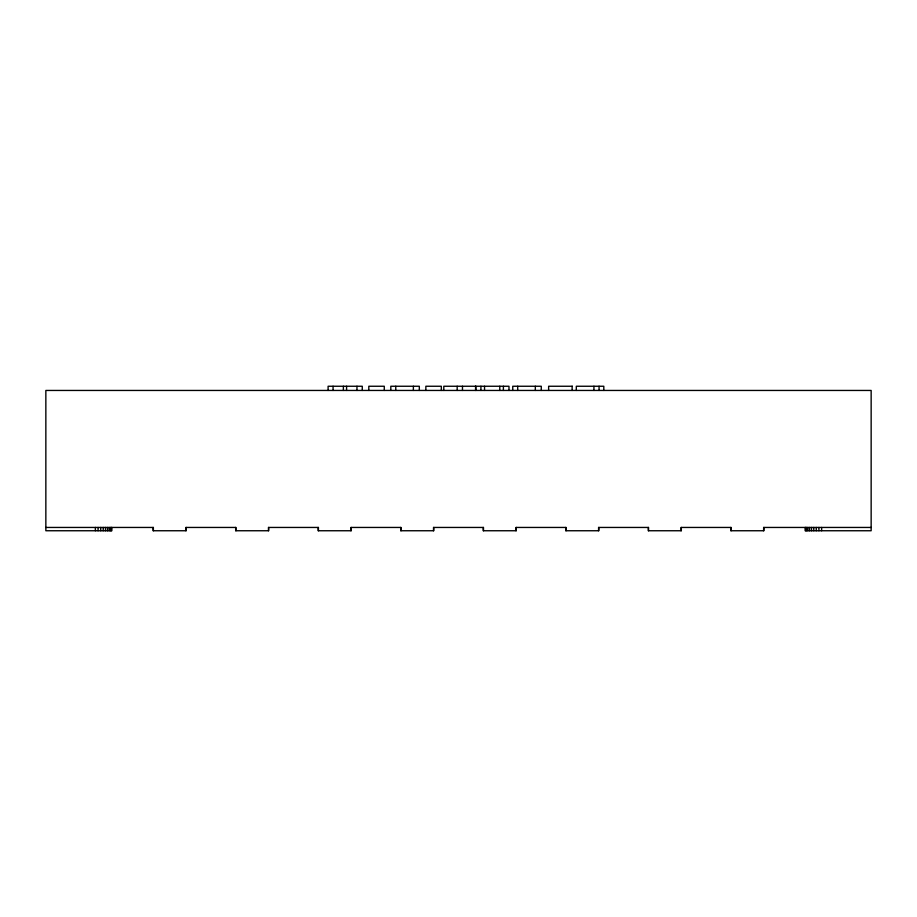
<?xml version="1.0" encoding="UTF-8"?>
<svg xmlns="http://www.w3.org/2000/svg" width="917" height="917" viewBox="0 0 917 917"><rect width="100%" height="100%" fill="white"/><g stroke="black" fill="none" stroke-linecap="round" stroke-linejoin="round"><path stroke-width="1.38" d="M572.38 386.252L548.63 386.252L548.63 390.447M45.85 527.447L153.368 527.447L153.368 530.748M871.15 527.447L763.632 527.447L763.632 530.748M821.632 527.447L821.632 530.748M818.915 527.447L818.915 530.748M816.268 527.447L816.268 530.748M813.78 527.447L813.78 530.748M811.499 527.447L811.499 530.748M809.493 527.447L809.493 530.748M807.808 527.447L807.808 530.748M806.513 527.447L806.513 530.748M805.63 527.447L805.63 530.748M805.183 527.447L805.183 530.748L871.15 530.748L871.15 390.447L45.85 390.447L45.85 530.748L111.817 530.748L111.817 527.447M763.861 527.447L763.861 530.748L730.849 530.748L730.849 527.447M731.078 530.748L731.078 527.447L681.102 527.447L681.102 530.748M681.331 527.447L681.331 530.748L648.319 530.748L648.319 527.447M648.548 530.748L648.548 527.447L598.572 527.447L598.572 530.748M603.81 390.447L603.81 386.252L576.312 386.252L576.312 390.447M599.065 386.252L599.065 390.447M598.801 527.447L598.801 530.748L565.789 530.748L565.789 527.447M593.929 386.252L593.929 390.447M572.139 386.252L572.139 390.447M566.018 530.748L566.018 527.447L516.042 527.447L516.042 530.748M541.271 390.447L541.271 386.252L512.752 386.252L512.752 390.447M535.322 386.252L535.322 390.447M517.704 386.252L517.704 390.447M516.271 527.447L516.271 530.748L483.259 530.748L483.259 527.447M508.981 390.447L508.981 386.252L443.794 386.252L443.794 390.447M503.387 386.252L503.387 390.447M499.776 386.252L499.776 390.447M484.543 386.252L484.543 390.447M483.488 530.748L483.488 527.447L433.512 527.447L433.512 530.748M480.921 386.252L480.921 390.447M475.866 386.252L475.866 390.447M475.568 386.252L475.568 390.447M462.477 386.252L462.477 390.447M457.182 386.252L457.182 390.447M441.329 390.447L441.329 386.252L425.855 386.252L425.855 390.447M433.741 527.447L433.741 530.748L400.729 530.748L400.729 527.447M419.321 390.447L419.321 386.252L390.814 386.252L390.814 390.447M413.372 386.252L413.372 390.447M400.958 530.748L400.958 527.447L350.982 527.447L350.982 530.748M395.766 386.252L395.766 390.447M384.28 390.447L384.28 386.252L368.806 386.252L368.806 390.447M362.272 390.447L362.272 386.252L328.103 386.252L328.103 390.447M356.965 386.252L356.965 390.447M351.211 527.447L351.211 530.748L318.199 530.748L318.199 527.447M346.58 386.252L346.58 390.447M343.371 386.252L343.371 390.447M333.066 386.252L333.066 390.447M318.428 530.748L318.428 527.447L268.452 527.447L268.452 530.748M268.681 527.447L268.681 530.748L235.669 530.748L235.669 527.447M235.898 530.748L235.898 527.447L185.922 527.447L185.922 530.748M186.151 527.447L186.151 530.748L153.139 530.748L153.139 527.447M111.37 527.447L111.37 530.748M110.487 527.447L110.487 530.748M109.192 527.447L109.192 530.748M107.507 527.447L107.507 530.748M105.501 527.447L105.501 530.748M103.22 527.447L103.22 530.748M100.732 527.447L100.732 530.748M98.085 527.447L98.085 530.748M95.368 527.447L95.368 530.748"/></g></svg>
